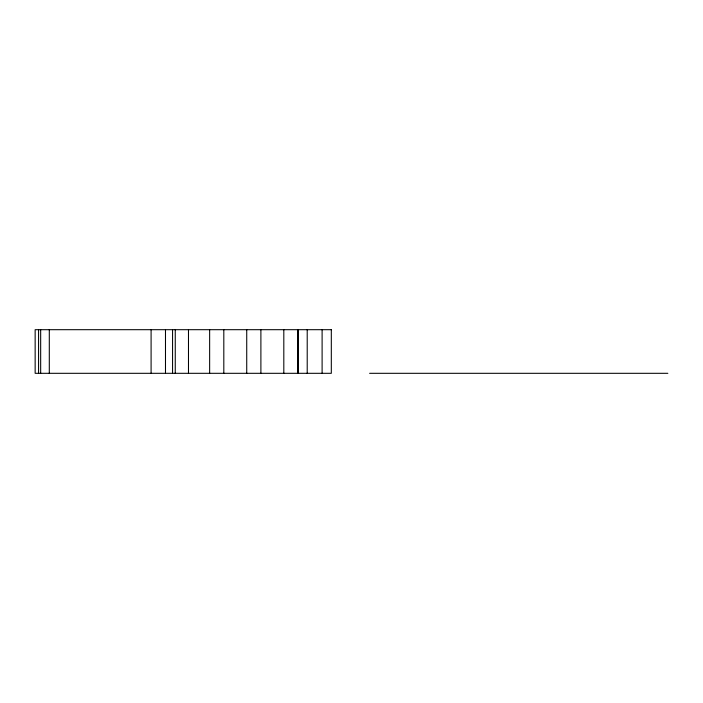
<?xml version="1.0" encoding="UTF-8"?>
<svg xmlns="http://www.w3.org/2000/svg" width="703" height="703" viewBox="0 0 703 703"><rect width="100%" height="100%" fill="white"/><g stroke="black" fill="none" stroke-linecap="round" stroke-linejoin="round"><path stroke-width="1.05" d="M369.62 373.311L667.85 373.311M322.106 329.689L322.106 373.311M307.211 329.689L307.211 373.311M283.81 329.689L283.81 373.311M260.892 329.689L260.892 373.311M246.727 329.689L246.727 373.311M223.809 329.689L223.809 373.311M209.643 329.689L209.643 373.311M188.483 329.689L188.483 373.311M175.258 329.689L175.258 373.311M172.56 329.689L172.56 373.311M165.486 329.689L165.486 373.311M151.092 329.689L151.092 373.311M49.298 329.689L49.298 373.311M40.669 329.689L40.669 373.311M38.568 329.689L38.568 373.311M331.315 329.689L35.15 329.689L35.15 373.311L331.315 373.311L331.315 329.689M298.002 373.311L298.002 329.689L297.975 373.311"/></g></svg>
